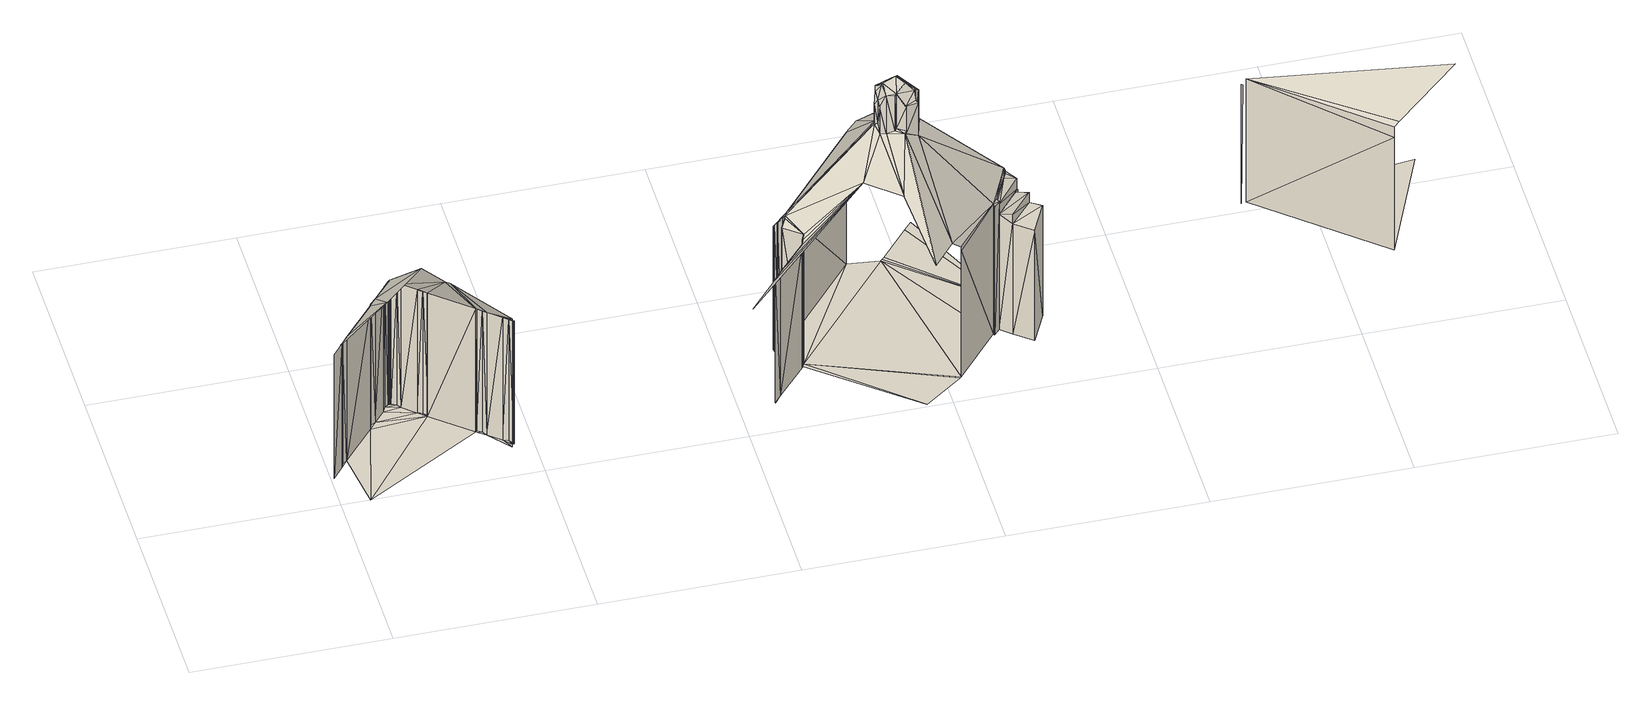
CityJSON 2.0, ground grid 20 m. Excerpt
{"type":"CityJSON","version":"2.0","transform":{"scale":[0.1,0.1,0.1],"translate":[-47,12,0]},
"CityObjects":{
"building1":{"type":"Building","geometry":[{"type":"MultiSurface","lod":"2","boundaries":[[[0,1,2]]]}]},
"building2":{"type":"Building","geometry":[{"type":"MultiSurface","lod":"2","boundaries":[[[2,0,3]]]}]},
"building3":{"type":"Building","geometry":[{"type":"MultiSurface","lod":"2","boundaries":[[[3,0,4]]]}]},
"building4":{"type":"Building","geometry":[{"type":"MultiSurface","lod":"2","boundaries":[[[3,4,5]]]}]},
"building5":{"type":"Building","geometry":[{"type":"MultiSurface","lod":"2","boundaries":[[[0,6,4]]]}]},
"building6":{"type":"Building","geometry":[{"type":"MultiSurface","lod":"2","boundaries":[[[7,5,3]]]}]},
"building7":{"type":"Building","geometry":[{"type":"MultiSurface","lod":"2","boundaries":[[[7,6,5]]]}]},
"building8":{"type":"Building","geometry":[{"type":"MultiSurface","lod":"2","boundaries":[[[6,4,5]]]}]},
"building9":{"type":"Building","geometry":[{"type":"MultiSurface","lod":"2","boundaries":[[[3,8,7]]]}]},
"building10":{"type":"Building","geometry":[{"type":"MultiSurface","lod":"2","boundaries":[[[0,9,6]]]}]},
"building11":{"type":"Building","geometry":[{"type":"MultiSurface","lod":"2","boundaries":[[[6,10,8]]]}]},
"building12":{"type":"Building","geometry":[{"type":"MultiSurface","lod":"2","boundaries":[[[8,6,7]]]}]},
"building13":{"type":"Building","geometry":[{"type":"MultiSurface","lod":"2","boundaries":[[[9,6,10]]]}]},
"building14":{"type":"Building"},
"building15":{"type":"Building"},
"building16":{"type":"Building","geometry":[{"type":"MultiSurface","lod":"2","boundaries":[[[10,9,8]]]}]},
"building17":{"type":"Building","geometry":[{"type":"MultiSurface","lod":"2","boundaries":[[[11,9,0]]]}]},
"building18":{"type":"Building","geometry":[{"type":"MultiSurface","lod":"2","boundaries":[[[12,13,8]]]}]},
"building19":{"type":"Building","geometry":[{"type":"MultiSurface","lod":"2","boundaries":[[[14,9,11]]]}]},
"building20":{"type":"Building","geometry":[{"type":"MultiSurface","lod":"2","boundaries":[[[8,9,14]]]}]},
"building21":{"type":"Building","geometry":[{"type":"MultiSurface","lod":"2","boundaries":[[[12,14,8]]]}]},
"building22":{"type":"Building","geometry":[{"type":"MultiSurface","lod":"2","boundaries":[[[11,14,15]]]}]},
"building23":{"type":"Building","geometry":[{"type":"MultiSurface","lod":"2","boundaries":[[[16,14,12]]]}]},
"building24":{"type":"Building","geometry":[{"type":"MultiSurface","lod":"2","boundaries":[[[17,16,12]]]}]},
"building25":{"type":"Building","geometry":[{"type":"MultiSurface","lod":"2","boundaries":[[[18,17,12]]]}]},
"building26":{"type":"Building","geometry":[{"type":"MultiSurface","lod":"2","boundaries":[[[14,19,16]]]}]},
"building27":{"type":"Building","geometry":[{"type":"MultiSurface","lod":"2","boundaries":[[[18,19,17]]]}]},
"building28":{"type":"Building","geometry":[{"type":"MultiSurface","lod":"2","boundaries":[[[17,16,19]]]}]},
"building29":{"type":"Building","geometry":[{"type":"MultiSurface","lod":"2","boundaries":[[[20,13,12]]]}]},
"building30":{"type":"Building","geometry":[{"type":"MultiSurface","lod":"2","boundaries":[[[14,19,15]]]}]},
"building31":{"type":"Building","geometry":[{"type":"MultiSurface","lod":"2","boundaries":[[[21,12,18]]]}]},
"building32":{"type":"Building","geometry":[{"type":"MultiSurface","lod":"2","boundaries":[[[18,19,21]]]}]},
"building33":{"type":"Building","geometry":[{"type":"MultiSurface","lod":"2","boundaries":[[[21,22,19]]]}]},
"building34":{"type":"Building","geometry":[{"type":"MultiSurface","lod":"2","boundaries":[[[22,19,15]]]}]},
"building35":{"type":"Building"},
"building36":{"type":"Building","geometry":[{"type":"MultiSurface","lod":"2","boundaries":[[[11,15,23]]]}]},
"building37":{"type":"Building","geometry":[{"type":"MultiSurface","lod":"2","boundaries":[[[22,15,21]]]}]},
"building38":{"type":"Building"},
"building39":{"type":"Building","geometry":[{"type":"MultiSurface","lod":"2","boundaries":[[[15,24,23]]]}]},
"building40":{"type":"Building","geometry":[{"type":"MultiSurface","lod":"2","boundaries":[[[25,26,21]]]}]},
"building41":{"type":"Building","geometry":[{"type":"MultiSurface","lod":"2","boundaries":[[[21,15,26]]]}]},
"building42":{"type":"Building","geometry":[{"type":"MultiSurface","lod":"2","boundaries":[[[27,13,20]]]}]},
"building43":{"type":"Building","geometry":[{"type":"MultiSurface","lod":"2","boundaries":[[[26,24,15]]]}]},
"building44":{"type":"Building","geometry":[{"type":"MultiSurface","lod":"2","boundaries":[[[28,26,25]]]}]},
"building45":{"type":"Building"},
"building46":{"type":"Building","geometry":[{"type":"MultiSurface","lod":"2","boundaries":[[[29,24,23]]]}]},
"building47":{"type":"Building"},
"building48":{"type":"Building","geometry":[{"type":"MultiSurface","lod":"2","boundaries":[[[28,30,26]]]}]},
"building49":{"type":"Building","geometry":[{"type":"MultiSurface","lod":"2","boundaries":[[[25,30,31]]]}]},
"building50":{"type":"Building","geometry":[{"type":"MultiSurface","lod":"2","boundaries":[[[25,28,30]]]}]},
"building51":{"type":"Building","geometry":[{"type":"MultiSurface","lod":"2","boundaries":[[[21,20,12]]]}]},
"building52":{"type":"Building","geometry":[{"type":"MultiSurface","lod":"2","boundaries":[[[26,30,24]]]}]},
"building53":{"type":"Building","geometry":[{"type":"MultiSurface","lod":"2","boundaries":[[[31,30,32]]]}]},
"building54":{"type":"Building","geometry":[{"type":"MultiSurface","lod":"2","boundaries":[[[30,33,32]]]}]},
"building55":{"type":"Building","geometry":[{"type":"MultiSurface","lod":"2","boundaries":[[[32,34,31]]]}]},
"building56":{"type":"Building","geometry":[{"type":"MultiSurface","lod":"2","boundaries":[[[35,30,33]]]}]},
"building57":{"type":"Building","geometry":[{"type":"MultiSurface","lod":"2","boundaries":[[[35,30,24]]]}]},
"building58":{"type":"Building","geometry":[{"type":"MultiSurface","lod":"2","boundaries":[[[36,25,21]]]}]},
"building59":{"type":"Building","geometry":[{"type":"MultiSurface","lod":"2","boundaries":[[[31,25,37]]]}]},
"building60":{"type":"Building","geometry":[{"type":"MultiSurface","lod":"2","boundaries":[[[33,35,34]]]}]},
"building61":{"type":"Building","geometry":[{"type":"MultiSurface","lod":"2","boundaries":[[[34,33,32]]]}]},
"building62":{"type":"Building","geometry":[{"type":"MultiSurface","lod":"2","boundaries":[[[21,36,20]]]}]},
"building63":{"type":"Building"},
"building64":{"type":"Building"},
"building65":{"type":"Building","geometry":[{"type":"MultiSurface","lod":"2","boundaries":[[[31,38,34]]]}]},
"building66":{"type":"Building","geometry":[{"type":"MultiSurface","lod":"2","boundaries":[[[39,35,24]]]}]},
"building67":{"type":"Building"},
"building68":{"type":"Building"},
"building69":{"type":"Building","geometry":[{"type":"MultiSurface","lod":"2","boundaries":[[[31,37,38]]]}]},
"building70":{"type":"Building"},
"building71":{"type":"Building","geometry":[{"type":"MultiSurface","lod":"2","boundaries":[[[40,39,35]]]}]},
"building72":{"type":"Building","geometry":[{"type":"MultiSurface","lod":"2","boundaries":[[[40,35,34]]]}]},
"building73":{"type":"Building"},
"building74":{"type":"Building","geometry":[{"type":"MultiSurface","lod":"2","boundaries":[[[39,24,41]]]}]},
"building75":{"type":"Building","geometry":[{"type":"MultiSurface","lod":"2","boundaries":[[[41,39,42]]]}]},
"building76":{"type":"Building","geometry":[{"type":"MultiSurface","lod":"2","boundaries":[[[40,39,42]]]}]},
"building77":{"type":"Building","geometry":[{"type":"MultiSurface","lod":"2","boundaries":[[[41,42,43]]]}]},
"building78":{"type":"Building","geometry":[{"type":"MultiSurface","lod":"2","boundaries":[[[40,43,44]]]}]},
"building79":{"type":"Building","geometry":[{"type":"MultiSurface","lod":"2","boundaries":[[[40,42,43]]]}]},
"building80":{"type":"Building","geometry":[{"type":"MultiSurface","lod":"2","boundaries":[[[38,40,34]]]}]},
"building81":{"type":"Building","geometry":[{"type":"MultiSurface","lod":"2","boundaries":[[[45,24,41]]]}]},
"building82":{"type":"Building","geometry":[{"type":"MultiSurface","lod":"2","boundaries":[[[44,40,38]]]}]},
"building83":{"type":"Building","geometry":[{"type":"MultiSurface","lod":"2","boundaries":[[[43,41,45]]]}]},
"building84":{"type":"Building","geometry":[{"type":"MultiSurface","lod":"2","boundaries":[[[36,25,37]]]}]},
"building85":{"type":"Building","geometry":[{"type":"MultiSurface","lod":"2","boundaries":[[[44,43,45]]]}]},
"building86":{"type":"Building","geometry":[{"type":"MultiSurface","lod":"2","boundaries":[[[38,45,44]]]}]},
"building87":{"type":"Building","geometry":[{"type":"MultiSurface","lod":"2","boundaries":[[[45,24,29]]]}]},
"building88":{"type":"Building","geometry":[{"type":"MultiSurface","lod":"2","boundaries":[[[23,29,46]]]}]},
"building89":{"type":"Building","geometry":[{"type":"MultiSurface","lod":"2","boundaries":[[[46,29,47]]]}]},
"building90":{"type":"Building"},
"building91":{"type":"Building","geometry":[{"type":"MultiSurface","lod":"2","boundaries":[[[29,45,48]]]}]},
"building92":{"type":"Building","geometry":[{"type":"MultiSurface","lod":"2","boundaries":[[[38,45,37]]]}]},
"building93":{"type":"Building","geometry":[{"type":"MultiSurface","lod":"2","boundaries":[[[45,48,37]]]}]},
"building94":{"type":"Building"},
"building95":{"type":"Building","geometry":[{"type":"MultiSurface","lod":"2","boundaries":[[[48,29,37]]]}]},
"building96":{"type":"Building","geometry":[{"type":"MultiSurface","lod":"2","boundaries":[[[46,47,49]]]}]},
"building97":{"type":"Building","geometry":[{"type":"MultiSurface","lod":"2","boundaries":[[[47,29,37]]]}]},
"building98":{"type":"Building","geometry":[{"type":"MultiSurface","lod":"2","boundaries":[[[37,47,36]]]}]},
"building99":{"type":"Building","geometry":[{"type":"MultiSurface","lod":"2","boundaries":[[[50,47,36]]]}]},
"building100":{"type":"Building","geometry":[{"type":"MultiSurface","lod":"2","boundaries":[[[51,50,36]]]}]},
"building101":{"type":"Building","geometry":[{"type":"MultiSurface","lod":"2","boundaries":[[[52,36,51]]]}]},
"building102":{"type":"Building","geometry":[{"type":"MultiSurface","lod":"2","boundaries":[[[53,50,47]]]}]},
"building103":{"type":"Building","geometry":[{"type":"MultiSurface","lod":"2","boundaries":[[[51,53,52]]]}]},
"building104":{"type":"Building","geometry":[{"type":"MultiSurface","lod":"2","boundaries":[[[53,50,51]]]}]},
"building105":{"type":"Building","geometry":[{"type":"MultiSurface","lod":"2","boundaries":[[[20,52,36]]]}]},
"building106":{"type":"Building","geometry":[{"type":"MultiSurface","lod":"2","boundaries":[[[47,53,49]]]}]},
"building107":{"type":"Building","geometry":[{"type":"MultiSurface","lod":"2","boundaries":[[[54,53,49]]]}]},
"building108":{"type":"Building","geometry":[{"type":"MultiSurface","lod":"2","boundaries":[[[55,52,20]]]}]},
"building109":{"type":"Building","geometry":[{"type":"MultiSurface","lod":"2","boundaries":[[[52,53,55]]]}]},
"building110":{"type":"Building","geometry":[{"type":"MultiSurface","lod":"2","boundaries":[[[55,54,53]]]}]},
"building111":{"type":"Building","geometry":[{"type":"MultiSurface","lod":"2","boundaries":[[[20,54,55]]]}]},
"building112":{"type":"Building","geometry":[{"type":"MultiSurface","lod":"2","boundaries":[[[20,49,54]]]}]},
"building113":{"type":"Building","geometry":[{"type":"MultiSurface","lod":"2","boundaries":[[[46,56,57]]]}]},
"building114":{"type":"Building","geometry":[{"type":"MultiSurface","lod":"2","boundaries":[[[46,49,56]]]}]},
"building115":{"type":"Building","geometry":[{"type":"MultiSurface","lod":"2","boundaries":[[[57,58,56]]]}]},
"building116":{"type":"Building","geometry":[{"type":"MultiSurface","lod":"2","boundaries":[[[20,49,56]]]}]},
"building117":{"type":"Building","geometry":[{"type":"MultiSurface","lod":"2","boundaries":[[[27,56,20]]]}]},
"building118":{"type":"Building","geometry":[{"type":"MultiSurface","lod":"2","boundaries":[[[58,59,57]]]}]},
"building119":{"type":"Building","geometry":[{"type":"MultiSurface","lod":"2","boundaries":[[[27,56,60]]]}]},
"building120":{"type":"Building","geometry":[{"type":"MultiSurface","lod":"2","boundaries":[[[27,60,61]]]}]},
"building121":{"type":"Building","geometry":[{"type":"MultiSurface","lod":"2","boundaries":[[[62,60,56]]]}]},
"building122":{"type":"Building","geometry":[{"type":"MultiSurface","lod":"2","boundaries":[[[27,63,61]]]}]},
"building123":{"type":"Building","geometry":[{"type":"MultiSurface","lod":"2","boundaries":[[[63,62,61]]]}]},
"building124":{"type":"Building","geometry":[{"type":"MultiSurface","lod":"2","boundaries":[[[61,60,62]]]}]},
"building125":{"type":"Building","geometry":[{"type":"MultiSurface","lod":"2","boundaries":[[[64,63,27]]]}]},
"building126":{"type":"Building","geometry":[{"type":"MultiSurface","lod":"2","boundaries":[[[62,58,56]]]}]},
"building127":{"type":"Building"},
"building128":{"type":"Building"},
"building129":{"type":"Building","geometry":[{"type":"MultiSurface","lod":"2","boundaries":[[[63,62,64]]]}]},
"building130":{"type":"Building","geometry":[{"type":"MultiSurface","lod":"2","boundaries":[[[64,58,62]]]}]},
"building131":{"type":"Building"},
"building132":{"type":"Building"},
"building133":{"type":"Building","geometry":[{"type":"MultiSurface","lod":"2","boundaries":[[[65,66,64]]]}]},
"building134":{"type":"Building","geometry":[{"type":"MultiSurface","lod":"2","boundaries":[[[64,58,66]]]}]},
"building135":{"type":"Building","geometry":[{"type":"MultiSurface","lod":"2","boundaries":[[[58,59,66]]]}]},
"building136":{"type":"Building","geometry":[{"type":"MultiSurface","lod":"2","boundaries":[[[64,65,67]]]}]},
"building137":{"type":"Building"},
"building138":{"type":"Building"},
"building139":{"type":"Building","geometry":[{"type":"MultiSurface","lod":"2","boundaries":[[[65,68,67]]]}]},
"building140":{"type":"Building","geometry":[{"type":"MultiSurface","lod":"2","boundaries":[[[69,59,66]]]}]},
"building141":{"type":"Building","geometry":[{"type":"MultiSurface","lod":"2","boundaries":[[[65,70,68]]]}]},
"building142":{"type":"Building","geometry":[{"type":"MultiSurface","lod":"2","boundaries":[[[66,69,71]]]}]},
"building143":{"type":"Building"},
"building144":{"type":"Building"},
"building145":{"type":"Building","geometry":[{"type":"MultiSurface","lod":"2","boundaries":[[[65,71,70]]]}]},
"building146":{"type":"Building","geometry":[{"type":"MultiSurface","lod":"2","boundaries":[[[71,66,65]]]}]},
"building147":{"type":"Building","geometry":[{"type":"MultiSurface","lod":"2","boundaries":[[[72,70,68]]]}]},
"building148":{"type":"Building","geometry":[{"type":"MultiSurface","lod":"2","boundaries":[[[73,71,69]]]}]},
"building149":{"type":"Building","geometry":[{"type":"MultiSurface","lod":"2","boundaries":[[[73,74,71]]]}]},
"building150":{"type":"Building","geometry":[{"type":"MultiSurface","lod":"2","boundaries":[[[72,75,70]]]}]},
"building151":{"type":"Building","geometry":[{"type":"MultiSurface","lod":"2","boundaries":[[[75,71,70]]]}]},
"building152":{"type":"Building","geometry":[{"type":"MultiSurface","lod":"2","boundaries":[[[71,74,75]]]}]},
"building153":{"type":"Building","geometry":[{"type":"MultiSurface","lod":"2","boundaries":[[[72,76,68]]]}]},
"building154":{"type":"Building","geometry":[{"type":"MultiSurface","lod":"2","boundaries":[[[75,74,72]]]}]},
"building155":{"type":"Building","geometry":[{"type":"MultiSurface","lod":"2","boundaries":[[[74,73,72]]]}]},
"building156":{"type":"Building","geometry":[{"type":"MultiSurface","lod":"2","boundaries":[[[72,77,76]]]}]},
"building157":{"type":"Building","geometry":[{"type":"MultiSurface","lod":"2","boundaries":[[[77,73,72]]]}]},
"building158":{"type":"Building","geometry":[{"type":"MultiSurface","lod":"2","boundaries":[[[78,79,80]]]}]},
"building159":{"type":"Building","geometry":[{"type":"MultiSurface","lod":"2","boundaries":[[[81,82,83]]]}]},
"building160":{"type":"Building","geometry":[{"type":"MultiSurface","lod":"2","boundaries":[[[83,79,81]]]}]},
"building161":{"type":"Building","geometry":[{"type":"MultiSurface","lod":"2","boundaries":[[[79,78,81]]]}]},
"building162":{"type":"Building"},
"building163":{"type":"Building","geometry":[{"type":"MultiSurface","lod":"2","boundaries":[[[84,78,80]]]}]},
"building164":{"type":"Building"},
"building165":{"type":"Building","geometry":[{"type":"MultiSurface","lod":"2","boundaries":[[[78,84,81]]]}]},
"building166":{"type":"Building","geometry":[{"type":"MultiSurface","lod":"2","boundaries":[[[81,84,85]]]}]},
"building167":{"type":"Building","geometry":[{"type":"MultiSurface","lod":"2","boundaries":[[[81,85,86]]]}]},
"building168":{"type":"Building","geometry":[{"type":"MultiSurface","lod":"2","boundaries":[[[87,88,80]]]}]},
"building169":{"type":"Building","geometry":[{"type":"MultiSurface","lod":"2","boundaries":[[[89,90,91]]]}]},
"building170":{"type":"Building","geometry":[{"type":"MultiSurface","lod":"2","boundaries":[[[92,89,91]]]}]},
"building171":{"type":"Building","geometry":[{"type":"MultiSurface","lod":"2","boundaries":[[[93,94,95]]]}]},
"building172":{"type":"Building","geometry":[{"type":"MultiSurface","lod":"2","boundaries":[[[94,96,95]]]}]},
"building173":{"type":"Building","geometry":[{"type":"MultiSurface","lod":"2","boundaries":[[[95,96,90]]]}]},
"building174":{"type":"Building","geometry":[{"type":"MultiSurface","lod":"2","boundaries":[[[91,90,95]]]}]},
"building175":{"type":"Building","geometry":[{"type":"MultiSurface","lod":"2","boundaries":[[[97,92,91]]]}]},
"building176":{"type":"Building","geometry":[{"type":"MultiSurface","lod":"2","boundaries":[[[90,89,98]]]}]},
"building177":{"type":"Building","geometry":[{"type":"MultiSurface","lod":"2","boundaries":[[[93,94,99]]]}]},
"building178":{"type":"Building","geometry":[{"type":"MultiSurface","lod":"2","boundaries":[[[99,100,94]]]}]},
"building179":{"type":"Building","geometry":[{"type":"MultiSurface","lod":"2","boundaries":[[[94,100,96]]]}]},
"building180":{"type":"Building","geometry":[{"type":"MultiSurface","lod":"2","boundaries":[[[95,93,99]]]}]},
"building181":{"type":"Building","geometry":[{"type":"MultiSurface","lod":"2","boundaries":[[[92,89,97]]]}]},
"building182":{"type":"Building","geometry":[{"type":"MultiSurface","lod":"2","boundaries":[[[89,98,97]]]}]},
"building183":{"type":"Building","geometry":[{"type":"MultiSurface","lod":"2","boundaries":[[[101,102,103]]]}]},
"building184":{"type":"Building","geometry":[{"type":"MultiSurface","lod":"2","boundaries":[[[102,104,101]]]}]},
"building185":{"type":"Building","geometry":[{"type":"MultiSurface","lod":"2","boundaries":[[[105,95,91]]]}]},
"building186":{"type":"Building","geometry":[{"type":"MultiSurface","lod":"2","boundaries":[[[106,90,96]]]}]},
"building187":{"type":"Building","geometry":[{"type":"MultiSurface","lod":"2","boundaries":[[[100,104,101]]]}]},
"building188":{"type":"Building","geometry":[{"type":"MultiSurface","lod":"2","boundaries":[[[100,107,104]]]}]},
"building189":{"type":"Building","geometry":[{"type":"MultiSurface","lod":"2","boundaries":[[[101,100,99]]]}]},
"building190":{"type":"Building","geometry":[{"type":"MultiSurface","lod":"2","boundaries":[[[97,91,105]]]}]},
"building191":{"type":"Building","geometry":[{"type":"MultiSurface","lod":"2","boundaries":[[[106,90,98]]]}]},
"building192":{"type":"Building","geometry":[{"type":"MultiSurface","lod":"2","boundaries":[[[107,100,108]]]}]},
"building193":{"type":"Building","geometry":[{"type":"MultiSurface","lod":"2","boundaries":[[[105,95,99]]]}]},
"building194":{"type":"Building","geometry":[{"type":"MultiSurface","lod":"2","boundaries":[[[104,107,108]]]}]},
"building195":{"type":"Building","geometry":[{"type":"MultiSurface","lod":"2","boundaries":[[[101,99,105]]]}]},
"building196":{"type":"Building","geometry":[{"type":"MultiSurface","lod":"2","boundaries":[[[98,106,105]]]}]},
"building197":{"type":"Building","geometry":[{"type":"MultiSurface","lod":"2","boundaries":[[[105,98,97]]]}]},
"building198":{"type":"Building","geometry":[{"type":"MultiSurface","lod":"2","boundaries":[[[103,102,109]]]}]},
"building199":{"type":"Building","geometry":[{"type":"MultiSurface","lod":"2","boundaries":[[[102,110,109]]]}]},
"building200":{"type":"Building","geometry":[{"type":"MultiSurface","lod":"2","boundaries":[[[109,101,103]]]}]},
"building201":{"type":"Building","geometry":[{"type":"MultiSurface","lod":"2","boundaries":[[[104,102,110]]]}]},
"building202":{"type":"Building","geometry":[{"type":"MultiSurface","lod":"2","boundaries":[[[111,100,96]]]}]},
"building203":{"type":"Building","geometry":[{"type":"MultiSurface","lod":"2","boundaries":[[[111,96,106]]]}]},
"building204":{"type":"Building","geometry":[{"type":"MultiSurface","lod":"2","boundaries":[[[108,100,111]]]}]},
"building205":{"type":"Building","geometry":[{"type":"MultiSurface","lod":"2","boundaries":[[[105,101,112]]]}]},
"building206":{"type":"Building","geometry":[{"type":"MultiSurface","lod":"2","boundaries":[[[110,108,104]]]}]},
"building207":{"type":"Building"},
"building208":{"type":"Building"},
"building209":{"type":"Building","geometry":[{"type":"MultiSurface","lod":"2","boundaries":[[[85,113,114]]]}]},
"building210":{"type":"Building","geometry":[{"type":"MultiSurface","lod":"2","boundaries":[[[114,85,86]]]}]},
"building211":{"type":"Building","geometry":[{"type":"MultiSurface","lod":"2","boundaries":[[[115,116,113]]]}]},
"building212":{"type":"Building","geometry":[{"type":"MultiSurface","lod":"2","boundaries":[[[114,113,115]]]}]},
"building213":{"type":"Building","geometry":[{"type":"MultiSurface","lod":"2","boundaries":[[[112,109,101]]]}]},
"building214":{"type":"Building"},
"building215":{"type":"Building"},
"building216":{"type":"Building","geometry":[{"type":"MultiSurface","lod":"2","boundaries":[[[106,111,112]]]}]},
"building217":{"type":"Building","geometry":[{"type":"MultiSurface","lod":"2","boundaries":[[[112,106,105]]]}]},
"building218":{"type":"Building","geometry":[{"type":"MultiSurface","lod":"2","boundaries":[[[115,109,114]]]}]},
"building219":{"type":"Building","geometry":[{"type":"MultiSurface","lod":"2","boundaries":[[[116,110,113]]]}]},
"building220":{"type":"Building","geometry":[{"type":"MultiSurface","lod":"2","boundaries":[[[109,110,116]]]}]},
"building221":{"type":"Building","geometry":[{"type":"MultiSurface","lod":"2","boundaries":[[[115,116,109]]]}]},
"building222":{"type":"Building","geometry":[{"type":"MultiSurface","lod":"2","boundaries":[[[87,80,84]]]}]},
"building223":{"type":"Building","geometry":[{"type":"MultiSurface","lod":"2","boundaries":[[[85,87,84]]]}]},
"building224":{"type":"Building","geometry":[{"type":"MultiSurface","lod":"2","boundaries":[[[87,108,110]]]}]},
"building225":{"type":"Building","geometry":[{"type":"MultiSurface","lod":"2","boundaries":[[[113,85,87]]]}]},
"building226":{"type":"Building","geometry":[{"type":"MultiSurface","lod":"2","boundaries":[[[87,110,113]]]}]},
"building227":{"type":"Building","geometry":[{"type":"MultiSurface","lod":"2","boundaries":[[[87,117,108]]]}]},
"building228":{"type":"Building","geometry":[{"type":"MultiSurface","lod":"2","boundaries":[[[118,109,114]]]}]},
"building229":{"type":"Building"},
"building230":{"type":"Building","geometry":[{"type":"MultiSurface","lod":"2","boundaries":[[[117,108,119]]]}]},
"building231":{"type":"Building","geometry":[{"type":"MultiSurface","lod":"2","boundaries":[[[120,119,108]]]}]},
"building232":{"type":"Building","geometry":[{"type":"MultiSurface","lod":"2","boundaries":[[[108,111,120]]]}]},
"building233":{"type":"Building","geometry":[{"type":"MultiSurface","lod":"2","boundaries":[[[112,109,121]]]}]},
"building234":{"type":"Building","geometry":[{"type":"MultiSurface","lod":"2","boundaries":[[[109,118,122]]]}]},
"building235":{"type":"Building","geometry":[{"type":"MultiSurface","lod":"2","boundaries":[[[121,123,111]]]}]},
"building236":{"type":"Building","geometry":[{"type":"MultiSurface","lod":"2","boundaries":[[[112,111,121]]]}]},
"building237":{"type":"Building","geometry":[{"type":"MultiSurface","lod":"2","boundaries":[[[123,111,120]]]}]},
"building238":{"type":"Building","geometry":[{"type":"MultiSurface","lod":"2","boundaries":[[[122,109,124]]]}]},
"building239":{"type":"Building","geometry":[{"type":"MultiSurface","lod":"2","boundaries":[[[117,125,87]]]}]},
"building240":{"type":"Building","geometry":[{"type":"MultiSurface","lod":"2","boundaries":[[[87,126,125]]]}]},
"building241":{"type":"Building","geometry":[{"type":"MultiSurface","lod":"2","boundaries":[[[121,109,127]]]}]},
"building242":{"type":"Building","geometry":[{"type":"MultiSurface","lod":"2","boundaries":[[[124,109,127]]]}]},
"building243":{"type":"Building","geometry":[{"type":"MultiSurface","lod":"2","boundaries":[[[125,126,128]]]}]},
"building244":{"type":"Building"},
"building245":{"type":"Building","geometry":[{"type":"MultiSurface","lod":"2","boundaries":[[[129,125,117]]]}]},
"building246":{"type":"Building","geometry":[{"type":"MultiSurface","lod":"2","boundaries":[[[129,117,130]]]}]},
"building247":{"type":"Building","geometry":[{"type":"MultiSurface","lod":"2","boundaries":[[[129,131,130]]]}]},
"building248":{"type":"Building","geometry":[{"type":"MultiSurface","lod":"2","boundaries":[[[131,132,129]]]}]},
"building249":{"type":"Building","geometry":[{"type":"MultiSurface","lod":"2","boundaries":[[[129,132,133]]]}]},
"building250":{"type":"Building","geometry":[{"type":"MultiSurface","lod":"2","boundaries":[[[125,133,129]]]}]},
"building251":{"type":"Building","geometry":[{"type":"MultiSurface","lod":"2","boundaries":[[[131,132,134]]]}]},
"building252":{"type":"Building","geometry":[{"type":"MultiSurface","lod":"2","boundaries":[[[130,131,119]]]}]},
"building253":{"type":"Building","geometry":[{"type":"MultiSurface","lod":"2","boundaries":[[[119,130,117]]]}]},
"building254":{"type":"Building","geometry":[{"type":"MultiSurface","lod":"2","boundaries":[[[131,134,119]]]}]},
"building255":{"type":"Building","geometry":[{"type":"MultiSurface","lod":"2","boundaries":[[[133,135,128]]]}]},
"building256":{"type":"Building","geometry":[{"type":"MultiSurface","lod":"2","boundaries":[[[128,133,125]]]}]},
"building257":{"type":"Building","geometry":[{"type":"MultiSurface","lod":"2","boundaries":[[[126,136,137]]]}]},
"building258":{"type":"Building","geometry":[{"type":"MultiSurface","lod":"2","boundaries":[[[135,133,132]]]}]},
"building259":{"type":"Building","geometry":[{"type":"MultiSurface","lod":"2","boundaries":[[[138,132,135]]]}]},
"building260":{"type":"Building","geometry":[{"type":"MultiSurface","lod":"2","boundaries":[[[134,132,138]]]}]},
"building261":{"type":"Building","geometry":[{"type":"MultiSurface","lod":"2","boundaries":[[[139,140,134]]]}]},
"building262":{"type":"Building","geometry":[{"type":"MultiSurface","lod":"2","boundaries":[[[120,134,139]]]}]},
"building263":{"type":"Building","geometry":[{"type":"MultiSurface","lod":"2","boundaries":[[[120,134,119]]]}]},
"building264":{"type":"Building","geometry":[{"type":"MultiSurface","lod":"2","boundaries":[[[128,126,136]]]}]},
"building265":{"type":"Building","geometry":[{"type":"MultiSurface","lod":"2","boundaries":[[[140,141,138]]]}]},
"building266":{"type":"Building","geometry":[{"type":"MultiSurface","lod":"2","boundaries":[[[134,140,138]]]}]},
"building267":{"type":"Building","geometry":[{"type":"MultiSurface","lod":"2","boundaries":[[[142,135,138]]]}]},
"building268":{"type":"Building","geometry":[{"type":"MultiSurface","lod":"2","boundaries":[[[140,141,142]]]}]},
"building269":{"type":"Building","geometry":[{"type":"MultiSurface","lod":"2","boundaries":[[[142,139,140]]]}]},
"building270":{"type":"Building","geometry":[{"type":"MultiSurface","lod":"2","boundaries":[[[138,141,142]]]}]},
"building271":{"type":"Building","geometry":[{"type":"MultiSurface","lod":"2","boundaries":[[[135,143,144]]]}]},
"building272":{"type":"Building","geometry":[{"type":"MultiSurface","lod":"2","boundaries":[[[144,135,128]]]}]},
"building273":{"type":"Building","geometry":[{"type":"MultiSurface","lod":"2","boundaries":[[[143,145,135]]]}]},
"building274":{"type":"Building","geometry":[{"type":"MultiSurface","lod":"2","boundaries":[[[135,145,142]]]}]},
"building275":{"type":"Building","geometry":[{"type":"MultiSurface","lod":"2","boundaries":[[[128,136,144]]]}]},
"building276":{"type":"Building","geometry":[{"type":"MultiSurface","lod":"2","boundaries":[[[146,145,143]]]}]},
"building277":{"type":"Building","geometry":[{"type":"MultiSurface","lod":"2","boundaries":[[[144,143,146]]]}]},
"building278":{"type":"Building","geometry":[{"type":"MultiSurface","lod":"2","boundaries":[[[142,147,145]]]}]},
"building279":{"type":"Building","geometry":[{"type":"MultiSurface","lod":"2","boundaries":[[[146,136,144]]]}]},
"building280":{"type":"Building","geometry":[{"type":"MultiSurface","lod":"2","boundaries":[[[139,148,142]]]}]},
"building281":{"type":"Building","geometry":[{"type":"MultiSurface","lod":"2","boundaries":[[[146,149,136]]]}]},
"building282":{"type":"Building","geometry":[{"type":"MultiSurface","lod":"2","boundaries":[[[150,145,146]]]}]},
"building283":{"type":"Building","geometry":[{"type":"MultiSurface","lod":"2","boundaries":[[[146,150,149]]]}]},
"building284":{"type":"Building","geometry":[{"type":"MultiSurface","lod":"2","boundaries":[[[150,145,151]]]}]},
"building285":{"type":"Building","geometry":[{"type":"MultiSurface","lod":"2","boundaries":[[[152,139,120]]]}]},
"building286":{"type":"Building","geometry":[{"type":"MultiSurface","lod":"2","boundaries":[[[152,148,139]]]}]},
"building287":{"type":"Building","geometry":[{"type":"MultiSurface","lod":"2","boundaries":[[[152,120,153]]]}]},
"building288":{"type":"Building","geometry":[{"type":"MultiSurface","lod":"2","boundaries":[[[142,147,148]]]}]},
"building289":{"type":"Building","geometry":[{"type":"MultiSurface","lod":"2","boundaries":[[[136,154,149]]]}]},
"building290":{"type":"Building","geometry":[{"type":"MultiSurface","lod":"2","boundaries":[[[136,155,137]]]}]},
"building291":{"type":"Building","geometry":[{"type":"MultiSurface","lod":"2","boundaries":[[[149,151,154]]]}]},
"building292":{"type":"Building","geometry":[{"type":"MultiSurface","lod":"2","boundaries":[[[151,150,149]]]}]},
"building293":{"type":"Building","geometry":[{"type":"MultiSurface","lod":"2","boundaries":[[[145,147,156]]]}]},
"building294":{"type":"Building","geometry":[{"type":"MultiSurface","lod":"2","boundaries":[[[157,120,123]]]}]},
"building295":{"type":"Building","geometry":[{"type":"MultiSurface","lod":"2","boundaries":[[[145,158,151]]]}]},
"building296":{"type":"Building","geometry":[{"type":"MultiSurface","lod":"2","boundaries":[[[158,156,145]]]}]},
"building297":{"type":"Building","geometry":[{"type":"MultiSurface","lod":"2","boundaries":[[[136,159,155]]]}]},
"building298":{"type":"Building","geometry":[{"type":"MultiSurface","lod":"2","boundaries":[[[153,152,160]]]}]},
"building299":{"type":"Building","geometry":[{"type":"MultiSurface","lod":"2","boundaries":[[[156,147,161]]]}]},
"building300":{"type":"Building","geometry":[{"type":"MultiSurface","lod":"2","boundaries":[[[136,154,159]]]}]},
"building301":{"type":"Building","geometry":[{"type":"MultiSurface","lod":"2","boundaries":[[[147,161,162]]]}]},
"building302":{"type":"Building","geometry":[{"type":"MultiSurface","lod":"2","boundaries":[[[163,151,154]]]}]},
"building303":{"type":"Building","geometry":[{"type":"MultiSurface","lod":"2","boundaries":[[[154,163,159]]]}]},
"building304":{"type":"Building","geometry":[{"type":"MultiSurface","lod":"2","boundaries":[[[156,161,162]]]}]},
"building305":{"type":"Building","geometry":[{"type":"MultiSurface","lod":"2","boundaries":[[[148,162,147]]]}]},
"building306":{"type":"Building","geometry":[{"type":"MultiSurface","lod":"2","boundaries":[[[151,164,163]]]}]},
"building307":{"type":"Building","geometry":[{"type":"MultiSurface","lod":"2","boundaries":[[[151,158,164]]]}]},
"building308":{"type":"Building","geometry":[{"type":"MultiSurface","lod":"2","boundaries":[[[165,152,160]]]}]},
"building309":{"type":"Building","geometry":[{"type":"MultiSurface","lod":"2","boundaries":[[[152,148,162]]]}]},
"building310":{"type":"Building","geometry":[{"type":"MultiSurface","lod":"2","boundaries":[[[165,162,152]]]}]},
"building311":{"type":"Building","geometry":[{"type":"MultiSurface","lod":"2","boundaries":[[[153,120,157]]]}]},
"building312":{"type":"Building","geometry":[{"type":"MultiSurface","lod":"2","boundaries":[[[166,156,158]]]}]},
"building313":{"type":"Building","geometry":[{"type":"MultiSurface","lod":"2","boundaries":[[[166,162,156]]]}]},
"building314":{"type":"Building","geometry":[{"type":"MultiSurface","lod":"2","boundaries":[[[159,163,167]]]}]},
"building315":{"type":"Building","geometry":[{"type":"MultiSurface","lod":"2","boundaries":[[[163,164,167]]]}]},
"building316":{"type":"Building","geometry":[{"type":"MultiSurface","lod":"2","boundaries":[[[168,158,164]]]}]},
"building317":{"type":"Building","geometry":[{"type":"MultiSurface","lod":"2","boundaries":[[[168,164,167]]]}]},
"building318":{"type":"Building","geometry":[{"type":"MultiSurface","lod":"2","boundaries":[[[167,169,168]]]}]},
"building319":{"type":"Building","geometry":[{"type":"MultiSurface","lod":"2","boundaries":[[[158,166,169]]]}]},
"building320":{"type":"Building","geometry":[{"type":"MultiSurface","lod":"2","boundaries":[[[168,158,169]]]}]},
"building321":{"type":"Building","geometry":[{"type":"MultiSurface","lod":"2","boundaries":[[[170,162,166]]]}]},
"building322":{"type":"Building","geometry":[{"type":"MultiSurface","lod":"2","boundaries":[[[165,162,170]]]}]},
"building323":{"type":"Building","geometry":[{"type":"MultiSurface","lod":"2","boundaries":[[[171,170,165]]]}]},
"building324":{"type":"Building","geometry":[{"type":"MultiSurface","lod":"2","boundaries":[[[172,165,171]]]}]},
"building325":{"type":"Building","geometry":[{"type":"MultiSurface","lod":"2","boundaries":[[[159,173,167]]]}]},
"building326":{"type":"Building","geometry":[{"type":"MultiSurface","lod":"2","boundaries":[[[169,173,167]]]}]},
"building327":{"type":"Building","geometry":[{"type":"MultiSurface","lod":"2","boundaries":[[[153,160,174]]]}]},
"building328":{"type":"Building","geometry":[{"type":"MultiSurface","lod":"2","boundaries":[[[159,172,173]]]}]},
"building329":{"type":"Building","geometry":[{"type":"MultiSurface","lod":"2","boundaries":[[[171,170,169]]]}]},
"building330":{"type":"Building","geometry":[{"type":"MultiSurface","lod":"2","boundaries":[[[170,166,169]]]}]},
"building331":{"type":"Building","geometry":[{"type":"MultiSurface","lod":"2","boundaries":[[[169,171,173]]]}]},
"building332":{"type":"Building","geometry":[{"type":"MultiSurface","lod":"2","boundaries":[[[174,160,165]]]}]},
"building333":{"type":"Building","geometry":[{"type":"MultiSurface","lod":"2","boundaries":[[[174,165,172]]]}]},
"building334":{"type":"Building","geometry":[{"type":"MultiSurface","lod":"2","boundaries":[[[172,171,173]]]}]},
"building335":{"type":"Building","geometry":[{"type":"MultiSurface","lod":"2","boundaries":[[[174,153,157]]]}]},
"building336":{"type":"Building","geometry":[{"type":"MultiSurface","lod":"2","boundaries":[[[175,157,174]]]}]},
"building337":{"type":"Building","geometry":[{"type":"MultiSurface","lod":"2","boundaries":[[[176,175,174]]]}]},
"building338":{"type":"Building","geometry":[{"type":"MultiSurface","lod":"2","boundaries":[[[155,159,177]]]}]},
"building339":{"type":"Building","geometry":[{"type":"MultiSurface","lod":"2","boundaries":[[[175,178,176]]]}]},
"building340":{"type":"Building","geometry":[{"type":"MultiSurface","lod":"2","boundaries":[[[176,179,178]]]}]},
"building341":{"type":"Building","geometry":[{"type":"MultiSurface","lod":"2","boundaries":[[[174,172,180]]]}]},
"building342":{"type":"Building","geometry":[{"type":"MultiSurface","lod":"2","boundaries":[[[177,155,181]]]}]},
"building343":{"type":"Building","geometry":[{"type":"MultiSurface","lod":"2","boundaries":[[[124,182,183]]]}]},
"building344":{"type":"Building","geometry":[{"type":"MultiSurface","lod":"2","boundaries":[[[177,181,183]]]}]},
"building345":{"type":"Building","geometry":[{"type":"MultiSurface","lod":"2","boundaries":[[[183,177,182]]]}]},
"building346":{"type":"Building","geometry":[{"type":"MultiSurface","lod":"2","boundaries":[[[182,124,127]]]}]},
"building347":{"type":"Building","geometry":[{"type":"MultiSurface","lod":"2","boundaries":[[[176,174,184]]]}]},
"building348":{"type":"Building","geometry":[{"type":"MultiSurface","lod":"2","boundaries":[[[177,185,159]]]}]},
"building349":{"type":"Building","geometry":[{"type":"MultiSurface","lod":"2","boundaries":[[[159,172,185]]]}]},
"building350":{"type":"Building","geometry":[{"type":"MultiSurface","lod":"2","boundaries":[[[186,174,184]]]}]},
"building351":{"type":"Building","geometry":[{"type":"MultiSurface","lod":"2","boundaries":[[[172,180,185]]]}]},
"building352":{"type":"Building","geometry":[{"type":"MultiSurface","lod":"2","boundaries":[[[187,127,182]]]}]},
"building353":{"type":"Building","geometry":[{"type":"MultiSurface","lod":"2","boundaries":[[[127,188,187]]]}]},
"building354":{"type":"Building","geometry":[{"type":"MultiSurface","lod":"2","boundaries":[[[182,189,190]]]}]},
"building355":{"type":"Building","geometry":[{"type":"MultiSurface","lod":"2","boundaries":[[[189,177,182]]]}]},
"building356":{"type":"Building","geometry":[{"type":"MultiSurface","lod":"2","boundaries":[[[187,191,188]]]}]},
"building357":{"type":"Building","geometry":[{"type":"MultiSurface","lod":"2","boundaries":[[[190,192,182]]]}]},
"building358":{"type":"Building","geometry":[{"type":"MultiSurface","lod":"2","boundaries":[[[193,177,189]]]}]},
"building359":{"type":"Building","geometry":[{"type":"MultiSurface","lod":"2","boundaries":[[[194,177,193]]]}]},
"building360":{"type":"Building","geometry":[{"type":"MultiSurface","lod":"2","boundaries":[[[190,189,193]]]}]},
"building361":{"type":"Building","geometry":[{"type":"MultiSurface","lod":"2","boundaries":[[[190,193,192]]]}]},
"building362":{"type":"Building","geometry":[{"type":"MultiSurface","lod":"2","boundaries":[[[180,185,195]]]}]},
"building363":{"type":"Building","geometry":[{"type":"MultiSurface","lod":"2","boundaries":[[[187,196,191]]]}]},
"building364":{"type":"Building","geometry":[{"type":"MultiSurface","lod":"2","boundaries":[[[193,194,197]]]}]},
"building365":{"type":"Building"},
"building366":{"type":"Building","geometry":[{"type":"MultiSurface","lod":"2","boundaries":[[[197,193,198]]]}]},
"building367":{"type":"Building","geometry":[{"type":"MultiSurface","lod":"2","boundaries":[[[192,193,199]]]}]},
"building368":{"type":"Building"},
"building369":{"type":"Building"},
"building370":{"type":"Building","geometry":[{"type":"MultiSurface","lod":"2","boundaries":[[[199,198,193]]]}]},
"building371":{"type":"Building","geometry":[{"type":"MultiSurface","lod":"2","boundaries":[[[200,201,192]]]}]},
"building372":{"type":"Building","geometry":[{"type":"MultiSurface","lod":"2","boundaries":[[[199,201,192]]]}]},
"building373":{"type":"Building","geometry":[{"type":"MultiSurface","lod":"2","boundaries":[[[201,202,199]]]}]},
"building374":{"type":"Building","geometry":[{"type":"MultiSurface","lod":"2","boundaries":[[[194,185,177]]]}]},
"building375":{"type":"Building","geometry":[{"type":"MultiSurface","lod":"2","boundaries":[[[182,192,187]]]}]},
"building376":{"type":"Building","geometry":[{"type":"MultiSurface","lod":"2","boundaries":[[[198,203,197]]]}]},
"building377":{"type":"Building","geometry":[{"type":"MultiSurface","lod":"2","boundaries":[[[203,194,197]]]}]},
"building378":{"type":"Building","geometry":[{"type":"MultiSurface","lod":"2","boundaries":[[[203,185,194]]]}]},
"building379":{"type":"Building","geometry":[{"type":"MultiSurface","lod":"2","boundaries":[[[196,204,187]]]}]},
"building380":{"type":"Building","geometry":[{"type":"MultiSurface","lod":"2","boundaries":[[[205,201,200]]]}]},
"building381":{"type":"Building","geometry":[{"type":"MultiSurface","lod":"2","boundaries":[[[206,205,200]]]}]},
"building382":{"type":"Building"},
"building383":{"type":"Building","geometry":[{"type":"MultiSurface","lod":"2","boundaries":[[[207,198,199]]]}]},
"building384":{"type":"Building","geometry":[{"type":"MultiSurface","lod":"2","boundaries":[[[207,199,208]]]}]},
"building385":{"type":"Building","geometry":[{"type":"MultiSurface","lod":"2","boundaries":[[[207,209,198]]]}]},
"building386":{"type":"Building","geometry":[{"type":"MultiSurface","lod":"2","boundaries":[[[198,209,203]]]}]},
"building387":{"type":"Building","geometry":[{"type":"MultiSurface","lod":"2","boundaries":[[[192,210,187]]]}]},
"building388":{"type":"Building","geometry":[{"type":"MultiSurface","lod":"2","boundaries":[[[211,202,199]]]}]},
"building389":{"type":"Building","geometry":[{"type":"MultiSurface","lod":"2","boundaries":[[[192,212,200]]]}]},
"building390":{"type":"Building","geometry":[{"type":"MultiSurface","lod":"2","boundaries":[[[210,212,192]]]}]},
"building391":{"type":"Building","geometry":[{"type":"MultiSurface","lod":"2","boundaries":[[[211,199,208]]]}]},
"building392":{"type":"Building","geometry":[{"type":"MultiSurface","lod":"2","boundaries":[[[185,213,195]]]}]},
"building393":{"type":"Building","geometry":[{"type":"MultiSurface","lod":"2","boundaries":[[[214,213,195]]]}]},
"building394":{"type":"Building","geometry":[{"type":"MultiSurface","lod":"2","boundaries":[[[215,195,214]]]}]},
"building395":{"type":"Building","geometry":[{"type":"MultiSurface","lod":"2","boundaries":[[[195,216,215]]]}]},
"building396":{"type":"Building","geometry":[{"type":"MultiSurface","lod":"2","boundaries":[[[203,185,213]]]}]},
"building397":{"type":"Building","geometry":[{"type":"MultiSurface","lod":"2","boundaries":[[[203,213,214]]]}]},
"building398":{"type":"Building","geometry":[{"type":"MultiSurface","lod":"2","boundaries":[[[217,211,202]]]}]},
"building399":{"type":"Building","geometry":[{"type":"MultiSurface","lod":"2","boundaries":[[[201,202,217]]]}]},
"building400":{"type":"Building","geometry":[{"type":"MultiSurface","lod":"2","boundaries":[[[201,205,218]]]}]},
"building401":{"type":"Building","geometry":[{"type":"MultiSurface","lod":"2","boundaries":[[[206,219,200]]]}]},
"building402":{"type":"Building","geometry":[{"type":"MultiSurface","lod":"2","boundaries":[[[214,220,221]]]}]},
"building403":{"type":"Building","geometry":[{"type":"MultiSurface","lod":"2","boundaries":[[[215,214,221]]]}]},
"building404":{"type":"Building","geometry":[{"type":"MultiSurface","lod":"2","boundaries":[[[216,215,221]]]}]},
"building405":{"type":"Building","geometry":[{"type":"MultiSurface","lod":"2","boundaries":[[[187,221,222]]]}]},
"building406":{"type":"Building","geometry":[{"type":"MultiSurface","lod":"2","boundaries":[[[221,216,187]]]}]},
"building407":{"type":"Building","geometry":[{"type":"MultiSurface","lod":"2","boundaries":[[[203,214,209]]]}]},
"building408":{"type":"Building","geometry":[{"type":"MultiSurface","lod":"2","boundaries":[[[201,218,217]]]}]},
"building409":{"type":"Building","geometry":[{"type":"MultiSurface","lod":"2","boundaries":[[[212,219,200]]]}]},
"building410":{"type":"Building","geometry":[{"type":"MultiSurface","lod":"2","boundaries":[[[222,210,187]]]}]},
"building411":{"type":"Building","geometry":[{"type":"MultiSurface","lod":"2","boundaries":[[[223,210,222]]]}]},
"building412":{"type":"Building","geometry":[{"type":"MultiSurface","lod":"2","boundaries":[[[209,214,220]]]}]},
"building413":{"type":"Building","geometry":[{"type":"MultiSurface","lod":"2","boundaries":[[[207,222,223]]]}]},
"building414":{"type":"Building","geometry":[{"type":"MultiSurface","lod":"2","boundaries":[[[222,221,207]]]}]},
"building415":{"type":"Building","geometry":[{"type":"MultiSurface","lod":"2","boundaries":[[[221,220,209]]]}]},
"building416":{"type":"Building","geometry":[{"type":"MultiSurface","lod":"2","boundaries":[[[221,209,207]]]}]},
"building417":{"type":"Building","geometry":[{"type":"MultiSurface","lod":"2","boundaries":[[[224,225,208]]]}]},
"building418":{"type":"Building","geometry":[{"type":"MultiSurface","lod":"2","boundaries":[[[210,208,224]]]}]},
"building419":{"type":"Building","geometry":[{"type":"MultiSurface","lod":"2","boundaries":[[[207,208,225]]]}]},
"building420":{"type":"Building","geometry":[{"type":"MultiSurface","lod":"2","boundaries":[[[223,224,210]]]}]},
"building421":{"type":"Building","geometry":[{"type":"MultiSurface","lod":"2","boundaries":[[[219,218,205]]]}]},
"building422":{"type":"Building","geometry":[{"type":"MultiSurface","lod":"2","boundaries":[[[219,205,206]]]}]},
"building423":{"type":"Building","geometry":[{"type":"MultiSurface","lod":"2","boundaries":[[[223,207,224]]]}]},
"building424":{"type":"Building","geometry":[{"type":"MultiSurface","lod":"2","boundaries":[[[207,225,224]]]}]},
"building425":{"type":"Building","geometry":[{"type":"MultiSurface","lod":"2","boundaries":[[[217,208,210]]]}]},
"building426":{"type":"Building","geometry":[{"type":"MultiSurface","lod":"2","boundaries":[[[208,211,217]]]}]},
"building427":{"type":"Building","geometry":[{"type":"MultiSurface","lod":"2","boundaries":[[[217,210,212]]]}]},
"building428":{"type":"Building","geometry":[{"type":"MultiSurface","lod":"2","boundaries":[[[219,218,212]]]}]},
"building429":{"type":"Building","geometry":[{"type":"MultiSurface","lod":"2","boundaries":[[[212,217,218]]]}]},
"building430":{"type":"Building","geometry":[{"type":"MultiSurface","lod":"2","boundaries":[[[226,227,228]]]}]},
"building431":{"type":"Building","geometry":[{"type":"MultiSurface","lod":"2","boundaries":[[[229,230,231]]]}]},
"building432":{"type":"Building","geometry":[{"type":"MultiSurface","lod":"2","boundaries":[[[230,232,231]]]}]},
"building433":{"type":"Building","geometry":[{"type":"MultiSurface","lod":"2","boundaries":[[[229,231,233]]]}]},
"building434":{"type":"Building","geometry":[{"type":"MultiSurface","lod":"2","boundaries":[[[230,232,234]]]}]},
"building435":{"type":"Building","geometry":[{"type":"MultiSurface","lod":"2","boundaries":[[[229,235,233]]]}]},
"building436":{"type":"Building","geometry":[{"type":"MultiSurface","lod":"2","boundaries":[[[234,230,236]]]}]}
},
"vertices":[
[14,52,155],[3,39,155],[3,39,0],
[14,52,0],
[13,52,154],
[13,52,0],
[16,57,152],
[16,57,0],
[21,61,0],
[21,61,155],
[21,61,154],
[54,35,213],
[54,99,0],[29,0,0],
[54,99,155],
[61,108,155],
[54,100,154],
[54,100,0],
[56,105,0],
[56,105,152],
[111,104,0],
[61,108,0],
[61,108,154],
[88,37,247],
[81,129,157],
[72,121,0],[72,121,155],
[150,71,0],
[72,121,154],
[90,123,155],
[75,127,152],
[75,127,0],
[79,130,0],
[79,130,154],
[80,130,0],
[80,130,155],
[103,111,0],
[90,123,0],
[87,127,0],
[81,130,156],
[81,130,0],
[81,129,156],
[81,130,155],
[82,130,155],
[82,130,0],
[87,127,153],
[112,39,223],
[103,111,155],
[90,123,154],
[111,104,155],
[103,112,154],
[103,112,0],
[108,109,0],
[108,109,153],
[112,105,154],
[112,105,0],
[150,71,155],[116,36,223],
[159,64,154],
[178,41,161],
[151,72,154],
[151,72,0],
[156,69,152],
[156,69,0],
[159,64,0],
[172,53,0],[172,53,154],
[178,41,0],
[179,45,0],
[179,45,156],
[177,51,0],
[177,51,152],
[180,46,0],
[180,46,154],
[181,46,153],
[181,46,0],
[181,45,0],
[181,45,154],
[443,50,154],[436,42,154],[436,41,155],
[443,50,0],[436,41,0],[436,42,0],
[443,50,155],
[473,84,155],
[473,84,0],
[534,89,215],[405,5,155],
[453,117,154],[454,114,158],[454,114,0],
[453,117,0],
[455,108,0],[455,108,165],[458,111,0],
[458,111,165],
[457,121,0],
[457,121,154],
[460,109,0],
[460,109,170],
[462,108,0],[458,104,162],[458,104,0],
[462,108,170],
[463,120,0],
[463,120,162],
[462,108,172],
[463,109,172],
[476,89,0],
[476,89,163],
[467,121,165],
[467,121,0],
[474,86,158],[474,86,0],
[474,87,0],[474,87,158],
[552,116,262],
[575,3,0],
[555,124,258],
[556,128,256],
[551,220,0],
[615,33,0],
[551,220,165],
[616,34,0],
[555,108,256],
[567,60,215],
[584,216,0],
[561,105,258],
[555,115,263],
[552,116,263],
[552,116,286],
[555,115,292],
[555,108,290],
[555,124,296],
[561,105,305],
[577,95,262],[584,5,171],
[560,119,307],
[556,128,300],[555,124,303],
[560,119,309],
[561,119,309],
[569,102,306],[569,102,262],
[570,103,307],
[570,103,264],
[574,121,313],
[574,133,302],
[578,96,265],
[578,96,295],
[578,97,295],
[574,133,270],
[569,138,261],
[578,96,262],
[607,32,171],
[581,111,312],
[562,225,173],
[589,108,303],
[591,101,252],
[574,133,261],
[575,121,313],
[578,130,306],
[591,101,293],
[589,102,296],
[578,130,261],
[590,109,304],
[589,102,255],
[589,108,260],
[590,109,260],
[595,115,297],
[595,115,261],
[596,116,260],
[595,115,260],
[593,159,216],
[582,210,170],
[589,205,169],
[661,87,163],
[582,210,157],
[588,217,157],
[627,130,216],
[616,34,163],
[661,87,0],[616,34,158],
[617,254,154],
[680,122,175],
[625,263,154],
[684,131,0],
[586,218,0],
[662,85,160],[662,85,0],
[588,220,0],
[668,92,0],
[668,92,160],
[666,93,163],
[675,134,167],
[617,254,0],
[666,93,158],
[668,92,157],
[668,92,144],
[679,82,0],[679,82,138],
[679,82,150],
[680,122,162],
[625,263,0],
[697,68,138],
[697,68,0],
[693,123,144],
[691,119,145],
[693,123,158],
[691,119,0],
[702,109,150],
[702,109,0],
[683,128,166],
[683,128,162],
[683,128,154],
[684,131,155],
[702,109,138],
[713,101,138],
[713,101,0],
[684,130,163],[684,130,154],
[684,130,0],
[693,123,0],
[694,122,0],[694,122,145],
[936,212,0],[936,212,149],[937,211,149],
[941,213,0],[941,213,154],[1060,111,141],
[1060,111,154],
[1060,111,0],
[1065,112,159],
[1111,233,0],
[1121,117,215]
]}
